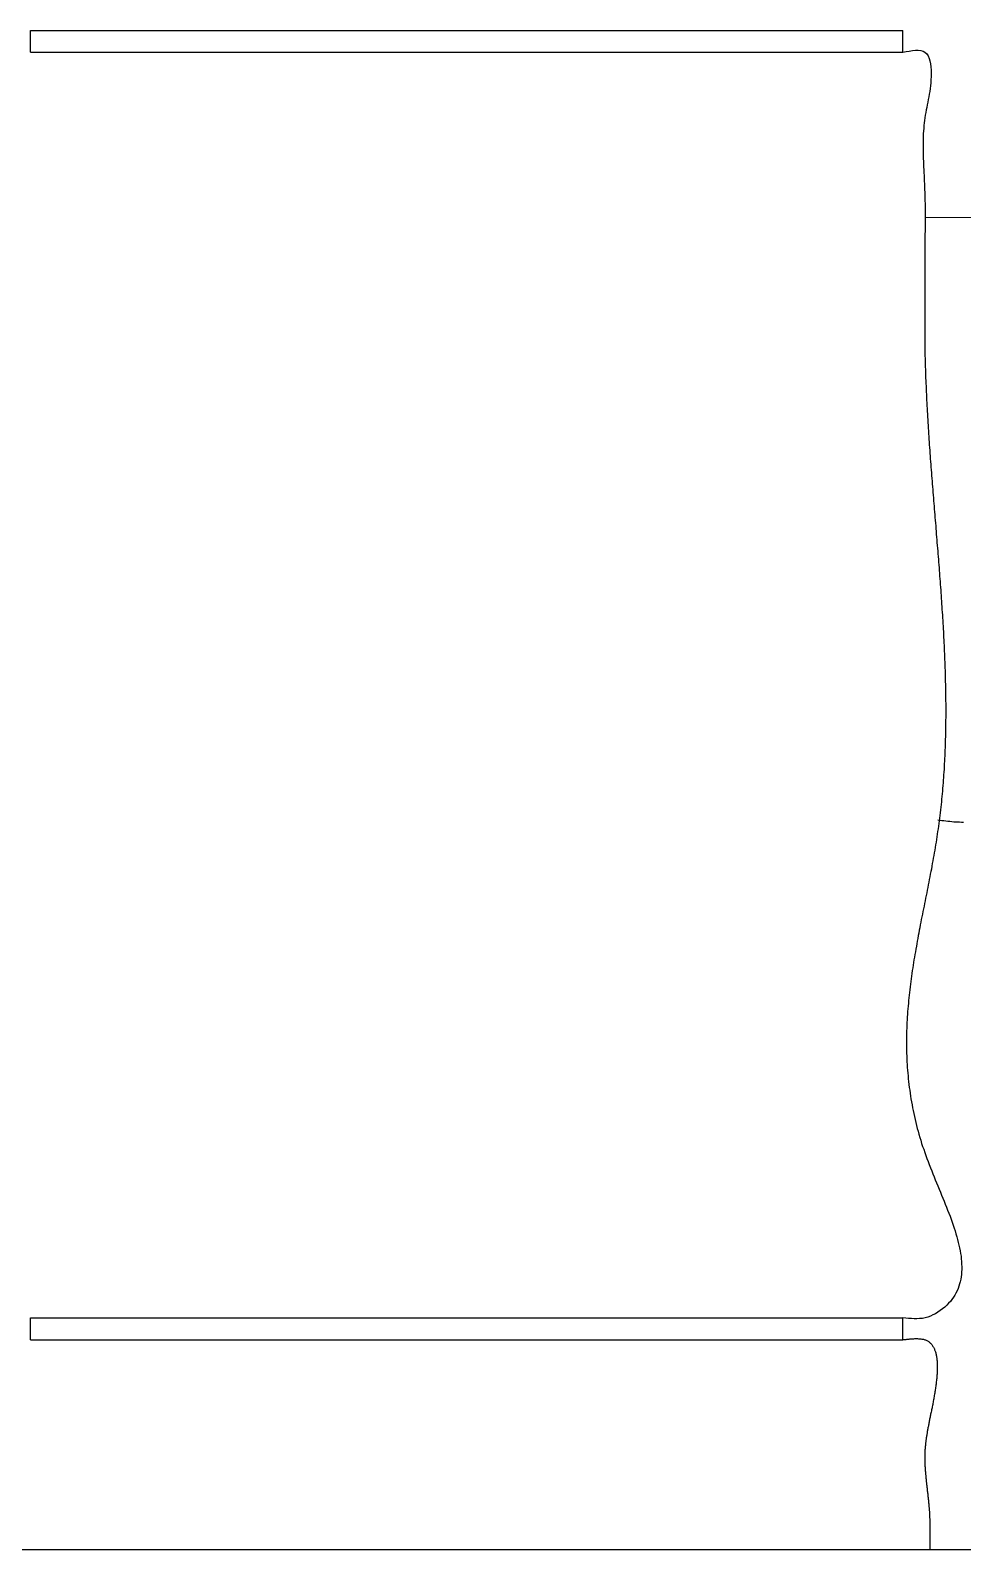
# Model space of a CAD drawing. Extents: x 443 to 1217, y -1921 to -677.
# Drawn here: x 584.64 to 598.51, y -894.89 to -872.28 of the extents above; entities that cross this region are included whole.
import ezdxf

# ---------------------------------------------------------------- set-up
doc = ezdxf.new("R2010")
doc.units = 0
doc.header["$MEASUREMENT"] = 0
for name, color, linetype in [('1', 7, 'CONTINUOUS'), ('3', 8, 'CONTINUOUS'), ('6', 7, 'CONTINUOUS'), ('7', 7, 'CONTINUOUS')]:
    doc.layers.add(name, color=color, linetype=linetype)

msp = doc.modelspace()

# ---------------------------------------------------------------- linework, layer by layer
at = {"layer": '1', "color": 7}
for p, q in [((598.148, -884.029), (598.178, -884.034)), ((598.178, -884.034), (598.207, -884.037)), ((598.207, -884.037), (598.237, -884.041)), ((598.237, -884.041), (598.265, -884.045)), ((598.265, -884.045), (598.295, -884.048)), ((598.295, -884.048), (598.324, -884.051)), ((598.324, -884.051), (598.353, -884.053)), ((598.353, -884.053), (598.383, -884.057)), ((598.383, -884.057), (598.411, -884.059)), ((598.411, -884.059), (598.441, -884.06)), ((598.441, -884.06), (598.47, -884.061)), ((598.47, -884.061), (598.498, -884.062)), ((598.498, -884.062), (598.528, -884.062))]:
    msp.add_line(p, q, dxfattribs=at)
at = {"layer": '3', "linetype": 'Continuous'}
for p, q in [((584.641, -872.609), (584.641, -872.285)), ((597.627, -872.609), (597.627, -872.285)), ((584.641, -891.764), (584.641, -891.439)), ((597.627, -891.764), (597.627, -891.439))]:
    msp.add_line(p, q, dxfattribs=at)
at = {"layer": '3', "color": 3, "linetype": 'Continuous'}
for p, q in [((584.641, -872.285), (597.627, -872.285)), ((584.641, -872.609), (597.627, -872.609)), ((584.641, -891.439), (597.627, -891.439)), ((584.641, -891.764), (597.627, -891.764))]:
    msp.add_line(p, q, dxfattribs=at)
at = {"layer": '3', "color": 3}
for p, q in [((597.626, -872.609), (597.674, -872.6)), ((597.674, -872.6), (597.721, -872.592)), ((597.721, -872.592), (597.768, -872.585)), ((597.768, -872.585), (597.812, -872.581)), ((597.812, -872.581), (597.853, -872.581)), ((597.853, -872.581), (597.891, -872.585)), ((597.891, -872.585), (597.925, -872.595)), ((597.925, -872.595), (597.954, -872.611)), ((597.954, -872.611), (597.98, -872.635)), ((597.98, -872.635), (598, -872.665)), ((598, -872.665), (598.016, -872.701)), ((598.016, -872.701), (598.028, -872.74)), ((598.028, -872.74), (598.037, -872.783)), ((598.037, -872.783), (598.043, -872.829)), ((598.043, -872.829), (598.046, -872.876)), ((598.041, -873.064), (598.036, -873.108)), ((598.044, -873.019), (598.041, -873.064)), ((598.046, -872.972), (598.044, -873.019)), ((598.046, -872.876), (598.047, -872.924)), ((598.047, -872.924), (598.046, -872.972)), ((598.004, -873.314), (597.996, -873.353)), ((598.011, -873.274), (598.004, -873.314)), ((598.019, -873.234), (598.011, -873.274)), ((598.025, -873.192), (598.019, -873.234)), ((598.031, -873.151), (598.025, -873.192)), ((598.036, -873.108), (598.031, -873.151)), ((597.965, -873.507), (597.959, -873.545)), ((597.973, -873.469), (597.965, -873.507)), ((597.981, -873.431), (597.973, -873.469)), ((597.988, -873.392), (597.981, -873.431)), ((597.996, -873.353), (597.988, -873.392)), ((597.935, -873.741), (597.932, -873.782)), ((597.938, -873.701), (597.935, -873.741)), ((597.942, -873.662), (597.938, -873.701)), ((597.947, -873.623), (597.942, -873.662)), ((597.952, -873.584), (597.947, -873.623)), ((597.959, -873.545), (597.952, -873.584)), ((597.926, -873.943), (597.925, -873.984)), ((597.925, -873.984), (597.926, -874.026)), ((597.928, -873.861), (597.926, -873.903)), ((597.926, -873.903), (597.926, -873.943)), ((597.929, -873.821), (597.928, -873.861)), ((597.932, -873.782), (597.929, -873.821)), ((597.926, -874.026), (597.926, -874.067)), ((597.926, -874.067), (597.927, -874.109)), ((597.927, -874.109), (597.927, -874.15)), ((597.927, -874.15), (597.929, -874.191)), ((597.929, -874.191), (597.931, -874.234)), ((597.931, -874.234), (597.933, -874.275)), ((597.933, -874.275), (597.934, -874.317)), ((597.934, -874.317), (597.936, -874.359)), ((597.936, -874.359), (597.938, -874.402)), ((597.938, -874.402), (597.94, -874.443)), ((597.94, -874.443), (597.942, -874.486)), ((597.942, -874.486), (597.944, -874.527)), ((597.944, -874.527), (597.946, -874.57)), ((597.946, -874.57), (597.948, -874.611)), ((597.948, -874.611), (597.949, -874.654)), ((597.949, -874.654), (597.951, -874.695)), ((597.951, -874.695), (597.952, -874.736)), ((597.952, -874.736), (597.953, -874.779)), ((597.953, -874.779), (597.954, -874.82)), ((597.954, -874.82), (597.956, -874.862)), ((597.956, -874.862), (597.956, -874.903)), ((597.956, -874.903), (597.957, -874.945)), ((597.957, -874.945), (597.957, -874.986)), ((597.957, -874.986), (597.957, -875.027)), ((597.957, -875.027), (597.957, -875.068)), ((597.957, -875.068), (597.957, -875.109)), ((597.957, -875.109), (597.957, -875.151)), ((597.956, -875.274), (597.954, -875.314)), ((597.954, -875.314), (597.954, -875.355)), ((597.957, -875.151), (597.956, -875.191)), ((597.956, -875.191), (597.956, -875.232)), ((597.956, -875.232), (597.956, -875.274)), ((597.953, -875.479), (597.952, -875.519)), ((597.952, -875.519), (597.952, -875.56)), ((597.952, -875.56), (597.952, -875.602)), ((597.954, -875.355), (597.953, -875.397)), ((597.953, -875.397), (597.953, -875.437)), ((597.953, -875.437), (597.953, -875.479)), ((597.952, -875.602), (597.951, -875.642)), ((597.951, -875.642), (597.951, -875.683)), ((597.951, -875.683), (597.951, -875.725)), ((597.951, -875.725), (597.951, -875.766)), ((597.951, -875.766), (597.951, -875.807)), ((597.951, -875.807), (597.951, -875.848)), ((597.951, -875.848), (597.951, -875.889)), ((597.951, -875.889), (597.951, -875.931)), ((597.951, -875.931), (597.951, -875.972)), ((597.951, -875.972), (597.951, -876.013)), ((597.951, -876.013), (597.951, -876.054)), ((597.951, -876.054), (597.951, -876.095)), ((597.951, -876.095), (597.951, -876.137)), ((597.951, -876.137), (597.951, -876.178)), ((597.951, -876.178), (597.951, -876.219)), ((597.951, -876.219), (597.951, -876.26)), ((597.951, -876.425), (597.95, -876.466)), ((597.95, -876.466), (597.95, -876.507)), ((597.951, -876.26), (597.951, -876.301)), ((597.951, -876.301), (597.951, -876.343)), ((597.951, -876.343), (597.951, -876.383)), ((597.951, -876.383), (597.951, -876.425)), ((597.95, -876.507), (597.95, -876.549)), ((597.95, -876.549), (597.95, -876.589)), ((597.95, -876.589), (597.95, -876.631)), ((597.95, -876.631), (597.95, -876.672)), ((597.95, -876.672), (597.95, -876.713)), ((597.95, -876.713), (597.95, -876.754)), ((597.95, -876.754), (597.95, -876.795)), ((597.95, -876.795), (597.951, -876.836)), ((597.951, -876.836), (597.951, -876.878)), ((597.951, -876.878), (597.951, -876.919)), ((597.951, -876.919), (597.952, -876.96)), ((597.952, -876.96), (597.952, -877.001)), ((597.952, -877.001), (597.953, -877.042)), ((597.953, -877.042), (597.954, -877.084)), ((597.954, -877.084), (597.954, -877.125)), ((597.954, -877.125), (597.956, -877.167)), ((597.956, -877.167), (597.957, -877.208)), ((597.957, -877.208), (597.958, -877.25)), ((597.958, -877.25), (597.959, -877.29)), ((597.959, -877.29), (597.96, -877.331)), ((597.96, -877.331), (597.962, -877.373)), ((597.962, -877.373), (597.963, -877.414)), ((597.963, -877.414), (597.964, -877.456)), ((597.964, -877.456), (597.966, -877.497)), ((597.966, -877.497), (597.968, -877.538)), ((597.968, -877.538), (597.97, -877.58)), ((597.97, -877.58), (597.971, -877.621)), ((597.971, -877.621), (597.973, -877.663)), ((597.973, -877.663), (597.975, -877.704)), ((597.975, -877.704), (597.977, -877.745)), ((597.977, -877.745), (597.978, -877.787)), ((597.978, -877.787), (597.981, -877.828)), ((597.981, -877.828), (597.983, -877.87)), ((597.983, -877.87), (597.985, -877.911)), ((597.985, -877.911), (597.987, -877.952)), ((597.987, -877.952), (597.99, -877.994)), ((597.99, -877.994), (597.993, -878.035)), ((597.993, -878.035), (597.995, -878.077)), ((597.995, -878.077), (597.997, -878.119)), ((597.997, -878.119), (598, -878.161)), ((598, -878.161), (598.002, -878.202)), ((598.002, -878.202), (598.005, -878.243)), ((598.005, -878.243), (598.008, -878.285)), ((598.008, -878.285), (598.01, -878.326)), ((598.01, -878.326), (598.013, -878.368)), ((598.013, -878.368), (598.017, -878.409)), ((598.017, -878.409), (598.019, -878.451)), ((598.019, -878.451), (598.022, -878.492)), ((598.022, -878.492), (598.025, -878.533)), ((598.025, -878.533), (598.028, -878.576)), ((598.028, -878.576), (598.031, -878.617)), ((598.031, -878.617), (598.034, -878.659)), ((598.034, -878.659), (598.037, -878.7)), ((598.037, -878.7), (598.041, -878.742)), ((598.041, -878.742), (598.043, -878.783)), ((598.043, -878.783), (598.046, -878.824)), ((598.046, -878.824), (598.049, -878.866)), ((598.049, -878.866), (598.053, -878.908)), ((598.053, -878.908), (598.056, -878.95)), ((598.056, -878.95), (598.059, -878.991)), ((598.059, -878.991), (598.062, -879.032)), ((598.062, -879.032), (598.066, -879.074)), ((598.066, -879.074), (598.069, -879.115)), ((598.069, -879.115), (598.072, -879.157)), ((598.072, -879.157), (598.075, -879.199)), ((598.075, -879.199), (598.079, -879.241)), ((598.079, -879.241), (598.083, -879.282)), ((598.083, -879.282), (598.086, -879.323)), ((598.086, -879.323), (598.09, -879.365)), ((598.09, -879.365), (598.093, -879.406)), ((598.093, -879.406), (598.096, -879.448)), ((598.096, -879.448), (598.099, -879.49)), ((598.099, -879.49), (598.103, -879.532)), ((598.103, -879.532), (598.106, -879.573)), ((598.106, -879.573), (598.11, -879.614)), ((598.11, -879.614), (598.114, -879.656)), ((598.114, -879.656), (598.117, -879.697)), ((598.117, -879.697), (598.12, -879.739)), ((598.12, -879.739), (598.123, -879.78)), ((598.123, -879.78), (598.127, -879.823)), ((598.127, -879.823), (598.13, -879.864)), ((598.13, -879.864), (598.133, -879.905)), ((598.133, -879.905), (598.136, -879.947)), ((598.136, -879.947), (598.141, -879.988)), ((598.141, -879.988), (598.144, -880.03)), ((598.144, -880.03), (598.147, -880.071)), ((598.147, -880.071), (598.151, -880.113)), ((598.151, -880.113), (598.154, -880.154)), ((598.154, -880.154), (598.157, -880.196)), ((598.157, -880.196), (598.16, -880.238)), ((598.16, -880.238), (598.164, -880.279)), ((598.164, -880.279), (598.167, -880.321)), ((598.167, -880.321), (598.169, -880.362)), ((598.169, -880.362), (598.172, -880.403)), ((598.172, -880.403), (598.176, -880.445)), ((598.176, -880.445), (598.179, -880.486)), ((598.179, -880.486), (598.182, -880.528)), ((598.182, -880.528), (598.186, -880.569)), ((598.186, -880.569), (598.188, -880.611)), ((598.188, -880.611), (598.191, -880.652)), ((598.191, -880.652), (598.194, -880.693)), ((598.194, -880.693), (598.196, -880.735)), ((598.196, -880.735), (598.2, -880.776)), ((598.2, -880.776), (598.202, -880.818)), ((598.202, -880.818), (598.205, -880.859)), ((598.205, -880.859), (598.207, -880.9)), ((598.207, -880.9), (598.211, -880.942)), ((598.211, -880.942), (598.213, -880.983)), ((598.213, -880.983), (598.216, -881.025)), ((598.216, -881.025), (598.218, -881.066)), ((598.218, -881.066), (598.22, -881.108)), ((598.22, -881.108), (598.223, -881.149)), ((598.223, -881.149), (598.225, -881.19)), ((598.225, -881.19), (598.228, -881.232)), ((598.228, -881.232), (598.23, -881.273)), ((598.23, -881.273), (598.232, -881.313)), ((598.232, -881.313), (598.235, -881.355)), ((598.235, -881.355), (598.236, -881.396)), ((598.236, -881.396), (598.238, -881.438)), ((598.238, -881.438), (598.24, -881.479)), ((598.24, -881.479), (598.242, -881.521)), ((598.242, -881.521), (598.243, -881.562)), ((598.243, -881.562), (598.245, -881.602)), ((598.245, -881.602), (598.247, -881.644)), ((598.247, -881.644), (598.249, -881.685)), ((598.249, -881.685), (598.25, -881.727)), ((598.25, -881.727), (598.252, -881.767)), ((598.252, -881.767), (598.253, -881.808)), ((598.253, -881.808), (598.254, -881.85)), ((598.254, -881.85), (598.255, -881.891)), ((598.255, -881.891), (598.256, -881.931)), ((598.256, -881.931), (598.257, -881.973)), ((598.257, -881.973), (598.259, -882.014)), ((598.259, -882.014), (598.26, -882.055)), ((598.26, -882.055), (598.26, -882.096)), ((598.26, -882.096), (598.261, -882.137)), ((598.261, -882.137), (598.261, -882.178)), ((598.261, -882.178), (598.262, -882.219)), ((598.262, -882.219), (598.262, -882.261)), ((598.262, -882.261), (598.263, -882.301)), ((598.263, -882.301), (598.263, -882.342)), ((598.263, -882.342), (598.263, -882.383)), ((598.263, -882.506), (598.262, -882.546)), ((598.262, -882.546), (598.262, -882.587)), ((598.263, -882.383), (598.263, -882.424)), ((598.263, -882.424), (598.263, -882.464)), ((598.263, -882.464), (598.263, -882.506)), ((598.259, -882.791), (598.257, -882.832)), ((598.26, -882.71), (598.259, -882.75)), ((598.259, -882.75), (598.259, -882.791)), ((598.261, -882.669), (598.26, -882.71)), ((598.262, -882.587), (598.261, -882.628)), ((598.261, -882.628), (598.261, -882.669)), ((598.252, -882.995), (598.25, -883.035)), ((598.253, -882.954), (598.252, -882.995)), ((598.254, -882.913), (598.253, -882.954)), ((598.256, -882.873), (598.254, -882.913)), ((598.257, -882.832), (598.256, -882.873)), ((598.24, -883.238), (598.238, -883.278)), ((598.242, -883.198), (598.24, -883.238)), ((598.244, -883.156), (598.242, -883.198)), ((598.247, -883.116), (598.244, -883.156)), ((598.249, -883.076), (598.247, -883.116)), ((598.25, -883.035), (598.249, -883.076)), ((598.224, -883.48), (598.22, -883.521)), ((598.227, -883.44), (598.224, -883.48)), ((598.229, -883.399), (598.227, -883.44)), ((598.232, -883.359), (598.229, -883.399)), ((598.235, -883.319), (598.232, -883.359)), ((598.238, -883.278), (598.235, -883.319)), ((598.206, -883.682), (598.202, -883.722)), ((598.21, -883.641), (598.206, -883.682)), ((598.214, -883.602), (598.21, -883.641)), ((598.217, -883.562), (598.214, -883.602)), ((598.22, -883.521), (598.217, -883.562)), ((598.18, -883.924), (598.176, -883.963)), ((598.186, -883.883), (598.18, -883.924)), ((598.19, -883.843), (598.186, -883.883)), ((598.194, -883.803), (598.19, -883.843)), ((598.199, -883.762), (598.194, -883.803)), ((598.202, -883.722), (598.199, -883.762)), ((598.15, -884.163), (598.143, -884.204)), ((598.155, -884.123), (598.15, -884.163)), ((598.16, -884.084), (598.155, -884.123)), ((598.166, -884.044), (598.16, -884.084)), ((598.17, -884.003), (598.166, -884.044)), ((598.176, -883.963), (598.17, -884.003)), ((598.119, -884.363), (598.113, -884.402)), ((598.126, -884.322), (598.119, -884.363)), ((598.131, -884.283), (598.126, -884.322)), ((598.138, -884.243), (598.131, -884.283)), ((598.143, -884.204), (598.138, -884.243)), ((598.078, -884.601), (598.071, -884.641)), ((598.085, -884.561), (598.078, -884.601)), ((598.092, -884.522), (598.085, -884.561)), ((598.099, -884.482), (598.092, -884.522)), ((598.106, -884.442), (598.099, -884.482)), ((598.113, -884.402), (598.106, -884.442)), ((598.034, -884.839), (598.026, -884.879)), ((598.042, -884.8), (598.034, -884.839)), ((598.049, -884.761), (598.042, -884.8)), ((598.056, -884.72), (598.049, -884.761)), ((598.063, -884.681), (598.056, -884.72)), ((598.071, -884.641), (598.063, -884.681)), ((597.995, -885.037), (597.987, -885.078)), ((598.004, -884.998), (597.995, -885.037)), ((598.011, -884.959), (598.004, -884.998)), ((598.019, -884.919), (598.011, -884.959)), ((598.026, -884.879), (598.019, -884.919)), ((597.948, -885.276), (597.94, -885.315)), ((597.956, -885.236), (597.948, -885.276)), ((597.963, -885.197), (597.956, -885.236)), ((597.972, -885.156), (597.963, -885.197)), ((597.98, -885.117), (597.972, -885.156)), ((597.987, -885.078), (597.98, -885.117)), ((597.9, -885.514), (597.892, -885.554)), ((597.909, -885.474), (597.9, -885.514)), ((597.916, -885.434), (597.909, -885.474)), ((597.924, -885.395), (597.916, -885.434)), ((597.932, -885.355), (597.924, -885.395)), ((597.94, -885.315), (597.932, -885.355)), ((597.862, -885.713), (597.854, -885.752)), ((597.869, -885.673), (597.862, -885.713)), ((597.877, -885.634), (597.869, -885.673)), ((597.885, -885.593), (597.877, -885.634)), ((597.892, -885.554), (597.885, -885.593)), ((597.818, -885.952), (597.812, -885.992)), ((597.826, -885.911), (597.818, -885.952)), ((597.832, -885.872), (597.826, -885.911)), ((597.84, -885.832), (597.832, -885.872)), ((597.848, -885.793), (597.84, -885.832)), ((597.854, -885.752), (597.848, -885.793)), ((597.778, -886.193), (597.772, -886.232)), ((597.784, -886.152), (597.778, -886.193)), ((597.791, -886.112), (597.784, -886.152)), ((597.798, -886.072), (597.791, -886.112)), ((597.804, -886.031), (597.798, -886.072)), ((597.812, -885.992), (597.804, -886.031)), ((597.749, -886.393), (597.743, -886.433)), ((597.754, -886.353), (597.749, -886.393)), ((597.76, -886.313), (597.754, -886.353)), ((597.766, -886.272), (597.76, -886.313)), ((597.772, -886.232), (597.766, -886.272)), ((597.719, -886.636), (597.715, -886.677)), ((597.723, -886.596), (597.719, -886.636)), ((597.728, -886.556), (597.723, -886.596)), ((597.733, -886.514), (597.728, -886.556)), ((597.738, -886.474), (597.733, -886.514)), ((597.743, -886.433), (597.738, -886.474)), ((597.699, -886.84), (597.696, -886.88)), ((597.703, -886.799), (597.699, -886.84)), ((597.707, -886.758), (597.703, -886.799)), ((597.71, -886.718), (597.707, -886.758)), ((597.715, -886.677), (597.71, -886.718)), ((597.684, -887.086), (597.682, -887.128)), ((597.686, -887.045), (597.684, -887.086)), ((597.689, -887.003), (597.686, -887.045)), ((597.691, -886.963), (597.689, -887.003)), ((597.693, -886.922), (597.691, -886.963)), ((597.696, -886.88), (597.693, -886.922)), ((597.68, -887.211), (597.679, -887.252)), ((597.679, -887.252), (597.679, -887.293)), ((597.679, -887.293), (597.679, -887.335)), ((597.681, -887.169), (597.68, -887.211)), ((597.682, -887.128), (597.681, -887.169)), ((597.679, -887.335), (597.679, -887.376)), ((597.679, -887.376), (597.679, -887.418)), ((597.679, -887.418), (597.68, -887.46)), ((597.68, -887.46), (597.681, -887.502)), ((597.681, -887.502), (597.682, -887.543)), ((597.682, -887.543), (597.684, -887.585)), ((597.684, -887.585), (597.685, -887.628)), ((597.685, -887.628), (597.689, -887.669)), ((597.689, -887.669), (597.691, -887.712)), ((597.691, -887.712), (597.694, -887.754)), ((597.694, -887.754), (597.697, -887.797)), ((597.697, -887.797), (597.702, -887.839)), ((597.702, -887.839), (597.706, -887.882)), ((597.706, -887.882), (597.71, -887.924)), ((597.71, -887.924), (597.715, -887.967)), ((597.715, -887.967), (597.72, -888.009)), ((597.72, -888.009), (597.727, -888.053)), ((597.727, -888.053), (597.732, -888.095)), ((597.732, -888.095), (597.739, -888.139)), ((597.739, -888.139), (597.746, -888.182)), ((597.746, -888.182), (597.754, -888.225)), ((597.754, -888.225), (597.762, -888.269)), ((597.762, -888.269), (597.769, -888.312)), ((597.769, -888.312), (597.778, -888.356)), ((597.778, -888.356), (597.788, -888.4)), ((597.788, -888.4), (597.798, -888.443)), ((597.798, -888.443), (597.807, -888.487)), ((597.807, -888.487), (597.818, -888.531)), ((597.818, -888.531), (597.829, -888.575)), ((597.829, -888.575), (597.84, -888.62)), ((597.84, -888.62), (597.852, -888.663)), ((597.852, -888.663), (597.865, -888.708)), ((597.865, -888.708), (597.878, -888.753)), ((597.878, -888.753), (597.891, -888.797)), ((597.891, -888.797), (597.905, -888.842)), ((597.905, -888.842), (597.92, -888.887)), ((597.92, -888.887), (597.935, -888.931)), ((597.935, -888.931), (597.95, -888.977)), ((597.95, -888.977), (597.966, -889.022)), ((597.966, -889.022), (597.983, -889.068)), ((597.983, -889.068), (598, -889.112)), ((598, -889.112), (598.018, -889.158)), ((598.018, -889.158), (598.035, -889.204)), ((598.035, -889.204), (598.054, -889.249)), ((598.054, -889.249), (598.071, -889.294)), ((598.071, -889.294), (598.09, -889.34)), ((598.09, -889.34), (598.108, -889.386)), ((598.108, -889.386), (598.128, -889.432)), ((598.128, -889.432), (598.146, -889.476)), ((598.146, -889.476), (598.165, -889.522)), ((598.165, -889.522), (598.183, -889.568)), ((598.183, -889.568), (598.202, -889.613)), ((598.202, -889.613), (598.22, -889.658)), ((598.22, -889.658), (598.239, -889.703)), ((598.239, -889.703), (598.257, -889.749)), ((598.257, -889.749), (598.275, -889.793)), ((598.275, -889.793), (598.292, -889.838)), ((598.292, -889.838), (598.31, -889.883)), ((598.31, -889.883), (598.327, -889.926)), ((598.327, -889.926), (598.342, -889.971)), ((598.342, -889.971), (598.359, -890.015)), ((598.359, -890.015), (598.374, -890.058)), ((598.374, -890.058), (598.388, -890.102)), ((598.388, -890.102), (598.402, -890.145)), ((598.402, -890.145), (598.415, -890.189)), ((598.415, -890.189), (598.429, -890.232)), ((598.429, -890.232), (598.439, -890.274)), ((598.439, -890.274), (598.45, -890.315)), ((598.45, -890.315), (598.46, -890.358)), ((598.46, -890.358), (598.47, -890.399)), ((598.47, -890.399), (598.478, -890.44)), ((598.478, -890.44), (598.484, -890.481)), ((598.484, -890.481), (598.491, -890.521)), ((598.491, -890.521), (598.495, -890.561)), ((598.495, -890.561), (598.498, -890.6)), ((598.498, -890.6), (598.5, -890.639)), ((598.5, -890.639), (598.502, -890.678)), ((598.502, -890.717), (598.5, -890.754)), ((598.502, -890.678), (598.502, -890.717)), ((598.47, -890.934), (598.459, -890.969)), ((598.479, -890.9), (598.47, -890.934)), ((598.486, -890.864), (598.479, -890.9)), ((598.493, -890.828), (598.486, -890.864)), ((598.497, -890.791), (598.493, -890.828)), ((598.5, -890.754), (598.497, -890.791)), ((598.356, -891.163), (598.332, -891.193)), ((598.377, -891.132), (598.356, -891.163)), ((598.397, -891.101), (598.377, -891.132)), ((598.415, -891.069), (598.397, -891.101)), ((598.432, -891.036), (598.415, -891.069)), ((598.446, -891.003), (598.432, -891.036)), ((598.459, -890.969), (598.446, -891.003)), ((598.073, -891.395), (598.035, -891.413)), ((598.111, -891.377), (598.073, -891.395)), ((598.147, -891.355), (598.111, -891.377)), ((598.182, -891.331), (598.147, -891.355)), ((598.216, -891.306), (598.182, -891.331)), ((598.248, -891.279), (598.216, -891.306)), ((598.278, -891.252), (598.248, -891.279)), ((598.305, -891.222), (598.278, -891.252)), ((598.332, -891.193), (598.305, -891.222)), ((597.669, -891.443), (597.626, -891.439)), ((597.71, -891.448), (597.669, -891.443)), ((597.752, -891.45), (597.71, -891.448)), ((597.793, -891.452), (597.752, -891.45)), ((597.835, -891.452), (597.793, -891.452)), ((597.875, -891.45), (597.835, -891.452)), ((597.916, -891.446), (597.875, -891.45)), ((597.957, -891.438), (597.916, -891.446)), ((597.996, -891.427), (597.957, -891.438)), ((598.035, -891.413), (597.996, -891.427)), ((597.626, -891.764), (597.642, -891.762)), ((597.642, -891.762), (597.657, -891.761)), ((597.657, -891.761), (597.672, -891.758)), ((597.672, -891.758), (597.686, -891.756)), ((597.686, -891.756), (597.702, -891.755)), ((597.702, -891.755), (597.717, -891.754)), ((597.717, -891.754), (597.731, -891.752)), ((597.731, -891.752), (597.746, -891.751)), ((597.746, -891.751), (597.76, -891.75)), ((597.76, -891.75), (597.775, -891.749)), ((597.775, -891.749), (597.789, -891.749)), ((597.789, -891.749), (597.803, -891.747)), ((597.803, -891.747), (597.817, -891.747)), ((597.817, -891.747), (597.83, -891.747)), ((597.83, -891.747), (597.843, -891.747)), ((597.843, -891.747), (597.856, -891.749)), ((597.856, -891.749), (597.869, -891.749)), ((597.869, -891.749), (597.883, -891.75)), ((597.883, -891.75), (597.895, -891.751)), ((597.895, -891.751), (597.907, -891.753)), ((597.907, -891.753), (597.919, -891.755)), ((597.919, -891.755), (597.931, -891.757)), ((597.931, -891.757), (597.941, -891.761)), ((597.941, -891.761), (597.952, -891.764)), ((597.952, -891.764), (597.963, -891.767)), ((597.963, -891.767), (597.973, -891.771)), ((597.973, -891.771), (597.983, -891.776)), ((597.983, -891.776), (597.992, -891.781)), ((597.992, -891.781), (598.001, -891.787)), ((598.001, -891.787), (598.01, -891.792)), ((598.01, -891.792), (598.018, -891.799)), ((598.018, -891.799), (598.026, -891.805)), ((598.026, -891.805), (598.034, -891.813)), ((598.034, -891.813), (598.042, -891.819)), ((598.042, -891.819), (598.048, -891.827)), ((598.048, -891.827), (598.055, -891.836)), ((598.055, -891.836), (598.061, -891.844)), ((598.061, -891.844), (598.068, -891.853)), ((598.068, -891.853), (598.073, -891.862)), ((598.073, -891.862), (598.079, -891.872)), ((598.079, -891.872), (598.084, -891.882)), ((598.084, -891.882), (598.09, -891.891)), ((598.09, -891.891), (598.094, -891.901)), ((598.094, -891.901), (598.098, -891.912)), ((598.098, -891.912), (598.103, -891.923)), ((598.103, -891.923), (598.107, -891.935)), ((598.107, -891.935), (598.11, -891.946)), ((598.11, -891.946), (598.114, -891.958)), ((598.114, -891.958), (598.117, -891.97)), ((598.117, -891.97), (598.12, -891.983)), ((598.12, -891.983), (598.122, -891.995)), ((598.122, -891.995), (598.124, -892.008)), ((598.124, -892.008), (598.127, -892.021)), ((598.127, -892.021), (598.129, -892.034)), ((598.129, -892.034), (598.131, -892.048)), ((598.131, -892.048), (598.132, -892.061)), ((598.132, -892.061), (598.134, -892.076)), ((598.133, -892.29), (598.132, -892.307)), ((598.134, -892.274), (598.133, -892.29)), ((598.134, -892.076), (598.135, -892.09)), ((598.135, -892.258), (598.134, -892.274)), ((598.135, -892.09), (598.135, -892.105)), ((598.135, -892.105), (598.136, -892.119)), ((598.136, -892.226), (598.135, -892.241)), ((598.135, -892.241), (598.135, -892.258)), ((598.136, -892.119), (598.138, -892.134)), ((598.138, -892.211), (598.136, -892.226)), ((598.138, -892.134), (598.138, -892.149)), ((598.138, -892.149), (598.138, -892.164)), ((598.138, -892.164), (598.138, -892.179)), ((598.138, -892.179), (598.138, -892.194)), ((598.138, -892.194), (598.138, -892.211)), ((598.105, -892.525), (598.102, -892.541)), ((598.107, -892.507), (598.105, -892.525)), ((598.11, -892.491), (598.107, -892.507)), ((598.113, -892.473), (598.11, -892.491)), ((598.115, -892.457), (598.113, -892.473)), ((598.117, -892.44), (598.115, -892.457)), ((598.119, -892.423), (598.117, -892.44)), ((598.121, -892.406), (598.119, -892.423)), ((598.123, -892.389), (598.121, -892.406)), ((598.126, -892.372), (598.123, -892.389)), ((598.127, -892.356), (598.126, -892.372)), ((598.129, -892.339), (598.127, -892.356)), ((598.13, -892.323), (598.129, -892.339)), ((598.132, -892.307), (598.13, -892.323)), ((598.066, -892.744), (598.062, -892.76)), ((598.069, -892.727), (598.066, -892.744)), ((598.072, -892.71), (598.069, -892.727)), ((598.075, -892.693), (598.072, -892.71)), ((598.078, -892.677), (598.075, -892.693)), ((598.081, -892.66), (598.078, -892.677)), ((598.084, -892.643), (598.081, -892.66)), ((598.087, -892.626), (598.084, -892.643)), ((598.091, -892.61), (598.087, -892.626)), ((598.093, -892.592), (598.091, -892.61)), ((598.096, -892.576), (598.093, -892.592)), ((598.099, -892.558), (598.096, -892.576)), ((598.102, -892.541), (598.099, -892.558)), ((598.019, -892.977), (598.016, -892.991)), ((598.021, -892.962), (598.019, -892.977)), ((598.024, -892.947), (598.021, -892.962)), ((598.028, -892.932), (598.024, -892.947)), ((598.031, -892.917), (598.028, -892.932)), ((598.033, -892.903), (598.031, -892.917)), ((598.036, -892.886), (598.033, -892.903)), ((598.039, -892.871), (598.036, -892.886)), ((598.043, -892.856), (598.039, -892.871)), ((598.046, -892.841), (598.043, -892.856)), ((598.049, -892.824), (598.046, -892.841)), ((598.053, -892.808), (598.049, -892.824)), ((598.056, -892.793), (598.053, -892.808)), ((598.059, -892.776), (598.056, -892.793)), ((598.062, -892.76), (598.059, -892.776)), ((597.978, -893.196), (597.976, -893.209)), ((597.981, -893.183), (597.978, -893.196)), ((597.983, -893.17), (597.981, -893.183)), ((597.985, -893.157), (597.983, -893.17)), ((597.987, -893.142), (597.985, -893.157)), ((597.989, -893.129), (597.987, -893.142)), ((597.992, -893.116), (597.989, -893.129)), ((597.994, -893.103), (597.992, -893.116)), ((597.997, -893.089), (597.994, -893.103)), ((597.999, -893.075), (597.997, -893.089)), ((598.001, -893.062), (597.999, -893.075)), ((598.005, -893.048), (598.001, -893.062)), ((598.007, -893.033), (598.005, -893.048)), ((598.01, -893.019), (598.007, -893.033)), ((598.012, -893.005), (598.01, -893.019)), ((598.016, -892.991), (598.012, -893.005)), ((597.953, -893.426), (597.952, -893.439)), ((597.954, -893.401), (597.953, -893.413)), ((597.953, -893.413), (597.953, -893.426)), ((597.956, -893.388), (597.954, -893.401)), ((597.957, -893.375), (597.956, -893.388)), ((597.958, -893.363), (597.957, -893.375)), ((597.959, -893.35), (597.958, -893.363)), ((597.96, -893.336), (597.959, -893.35)), ((597.961, -893.324), (597.96, -893.336)), ((597.962, -893.311), (597.961, -893.324)), ((597.964, -893.298), (597.962, -893.311)), ((597.965, -893.286), (597.964, -893.298)), ((597.968, -893.273), (597.965, -893.286)), ((597.969, -893.26), (597.968, -893.273)), ((597.971, -893.247), (597.969, -893.26)), ((597.972, -893.235), (597.971, -893.247)), ((597.974, -893.222), (597.972, -893.235)), ((597.976, -893.209), (597.974, -893.222)), ((597.952, -893.452), (597.951, -893.464)), ((597.951, -893.464), (597.951, -893.477)), ((597.951, -893.477), (597.951, -893.49)), ((597.951, -893.49), (597.951, -893.503)), ((597.951, -893.503), (597.951, -893.516)), ((597.951, -893.516), (597.951, -893.529)), ((597.951, -893.529), (597.951, -893.542)), ((597.951, -893.542), (597.951, -893.555)), ((597.951, -893.555), (597.951, -893.569)), ((597.951, -893.569), (597.952, -893.582)), ((597.952, -893.439), (597.952, -893.452)), ((597.952, -893.582), (597.952, -893.595)), ((597.952, -893.595), (597.952, -893.608)), ((597.952, -893.608), (597.953, -893.621)), ((597.953, -893.621), (597.954, -893.634)), ((597.954, -893.634), (597.954, -893.647)), ((597.954, -893.647), (597.956, -893.661)), ((597.956, -893.661), (597.957, -893.674)), ((597.957, -893.674), (597.958, -893.687)), ((597.958, -893.687), (597.958, -893.7)), ((597.958, -893.7), (597.959, -893.715)), ((597.959, -893.715), (597.96, -893.728)), ((597.96, -893.728), (597.961, -893.741)), ((597.961, -893.741), (597.962, -893.755)), ((597.962, -893.755), (597.963, -893.768)), ((597.963, -893.768), (597.965, -893.781)), ((597.965, -893.781), (597.966, -893.795)), ((597.966, -893.795), (597.968, -893.808)), ((597.968, -893.808), (597.969, -893.823)), ((597.969, -893.823), (597.97, -893.836)), ((597.97, -893.836), (597.972, -893.85)), ((597.972, -893.85), (597.973, -893.863)), ((597.973, -893.863), (597.974, -893.877)), ((597.974, -893.877), (597.976, -893.89)), ((597.976, -893.89), (597.977, -893.904)), ((597.977, -893.904), (597.978, -893.917)), ((597.978, -893.917), (597.981, -893.931)), ((597.981, -893.931), (597.982, -893.945)), ((597.982, -893.945), (597.984, -893.959)), ((597.984, -893.959), (597.985, -893.972)), ((597.985, -893.972), (597.986, -893.986)), ((597.986, -893.986), (597.988, -894)), ((597.988, -894), (597.989, -894.013)), ((597.989, -894.013), (597.992, -894.027)), ((597.992, -894.027), (597.993, -894.042)), ((597.993, -894.042), (597.995, -894.055)), ((597.995, -894.055), (597.996, -894.069)), ((597.996, -894.069), (597.997, -894.082)), ((597.997, -894.082), (597.999, -894.096)), ((597.999, -894.096), (598, -894.11)), ((598, -894.11), (598.002, -894.123)), ((598.002, -894.123), (598.004, -894.137)), ((598.004, -894.137), (598.005, -894.152)), ((598.005, -894.152), (598.006, -894.165)), ((598.006, -894.165), (598.008, -894.179)), ((598.008, -894.179), (598.009, -894.192)), ((598.009, -894.192), (598.01, -894.206)), ((598.01, -894.206), (598.011, -894.22)), ((598.011, -894.22), (598.013, -894.233)), ((598.013, -894.233), (598.014, -894.248)), ((598.014, -894.248), (598.016, -894.262)), ((598.016, -894.262), (598.017, -894.275)), ((598.017, -894.275), (598.018, -894.289)), ((598.018, -894.289), (598.019, -894.302)), ((598.019, -894.302), (598.02, -894.316)), ((598.02, -894.316), (598.02, -894.33)), ((598.02, -894.33), (598.021, -894.343)), ((598.021, -894.343), (598.022, -894.358)), ((598.022, -894.358), (598.023, -894.371)), ((598.023, -894.371), (598.023, -894.385)), ((598.023, -894.385), (598.024, -894.398)), ((598.024, -894.398), (598.024, -894.412)), ((598.024, -894.412), (598.025, -894.425)), ((598.025, -894.425), (598.025, -894.439)), ((598.025, -894.439), (598.026, -894.452)), ((598.026, -894.452), (598.026, -894.467)), ((598.026, -894.467), (598.028, -894.48)), ((598.028, -894.48), (598.028, -894.494)), ((598.028, -894.494), (598.028, -894.507)), ((598.028, -894.507), (598.028, -894.521)), ((598.028, -894.521), (598.029, -894.534)), ((598.029, -894.534), (598.029, -894.548)), ((598.029, -894.548), (598.029, -894.561)), ((598.028, -894.778), (598.026, -894.791)), ((598.029, -894.697), (598.028, -894.711)), ((598.028, -894.711), (598.028, -894.724)), ((598.028, -894.724), (598.028, -894.738)), ((598.028, -894.738), (598.028, -894.751)), ((598.028, -894.751), (598.028, -894.764)), ((598.028, -894.764), (598.028, -894.778)), ((598.029, -894.561), (598.029, -894.576)), ((598.029, -894.576), (598.029, -894.589)), ((598.029, -894.589), (598.029, -894.602)), ((598.029, -894.602), (598.029, -894.616)), ((598.029, -894.616), (598.029, -894.629)), ((598.029, -894.629), (598.029, -894.643)), ((598.029, -894.643), (598.029, -894.656)), ((598.029, -894.656), (598.029, -894.67)), ((598.029, -894.67), (598.029, -894.683)), ((598.029, -894.683), (598.029, -894.697)), ((598.026, -894.832), (598.025, -894.846)), ((598.025, -894.846), (598.025, -894.859)), ((598.025, -894.859), (598.025, -894.873)), ((598.025, -894.873), (598.025, -894.886)), ((598.026, -894.791), (598.026, -894.806)), ((598.026, -894.806), (598.026, -894.819)), ((598.026, -894.819), (598.026, -894.832))]:
    msp.add_line(p, q, dxfattribs=at)
at = {"layer": '6', "linetype": 'Continuous'}
msp.add_line((597.957, -875.066), (609.579, -875.08), dxfattribs=at)
at = {"layer": '7', "color": 3, "linetype": 'Continuous'}
msp.add_line((535.993, -894.882), (609.233, -894.882), dxfattribs=at)

doc.saveas('drawing.dxf')
